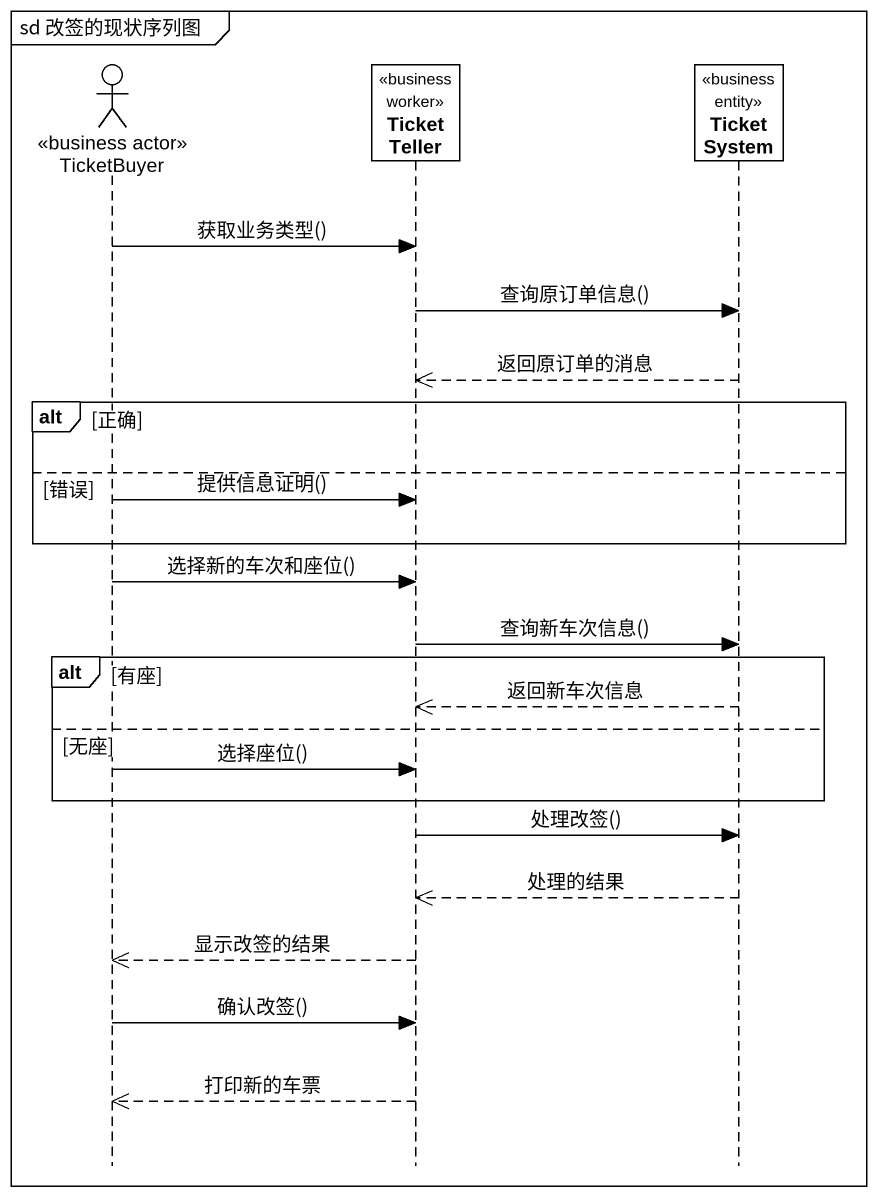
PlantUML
@startuml
mainframe sd 改签的现状序列图
hide footbox
actor TicketBuyer <<business actor>>
participant TicketTeller <<business worker>>
participant TicketSystem <<business entity>>

TicketBuyer -> TicketTeller : 获取业务类型()
TicketTeller -> TicketSystem : 查询原订单信息()
TicketSystem -->> TicketTeller : 返回原订单的消息
alt 正确
else 错误
  TicketBuyer -> TicketTeller : 提供信息证明()
end
TicketBuyer -> TicketTeller : 选择新的车次和座位()
TicketTeller -> TicketSystem : 查询新车次信息()
alt 有座
  TicketSystem -->> TicketTeller : 返回新车次信息
else 无座
  TicketBuyer -> TicketTeller : 选择座位()
end
TicketTeller -> TicketSystem : 处理改签()
TicketSystem -->> TicketTeller : 处理的结果
TicketTeller -->> TicketBuyer : 显示改签的结果
TicketBuyer -> TicketTeller : 确认改签()
TicketTeller -->> TicketBuyer : 打印新的车票
@enduml
